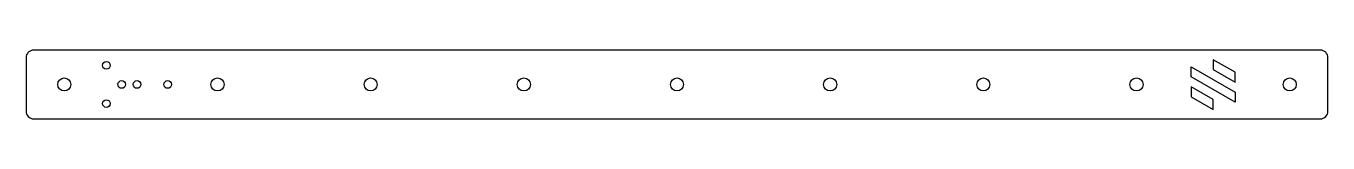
# Model space of a CAD drawing. Header units: millimetres. Extents: x -7 to 333, y 24 to 42.
import ezdxf

# ---------------------------------------------------------------- set-up
doc = ezdxf.new("R2010")
doc.units = ezdxf.units.MM
doc.layers.get('0').update_dxf_attribs({"linetype": 'CONTINUOUS'})

msp = doc.modelspace()

# ---------------------------------------------------------------- linework, layer by layer
for p, q in [((331, 42.11), (-5, 42.11)), ((-7, 40.11), (-7, 26.11)), ((297.26, 35.12), (297.26, 37.72)), ((297.26, 37.72), (308.74, 31.09)), ((333, 26.11), (333, 40.11)), ((308.74, 28.5), (297.26, 35.12)), ((308.74, 31.09), (308.74, 28.5)), ((-5, 24.11), (331, 24.11))]:
    msp.add_line(p, q)
for points in [[(303, 39.6), (303, 37), (308.74, 33.69), (308.74, 36.29)], [(297.26, 32.52), (297.26, 29.92), (303, 26.61), (303, 29.21)]]:
    msp.add_lwpolyline(points, close=True)
for centre, radius in [((14, 38.11), 1), ((3, 33.11), 1.7), ((18, 33.11), 1), ((22, 33.11), 1), ((30, 33.11), 1), ((43, 33.11), 1.7), ((83, 33.11), 1.7), ((123, 33.11), 1.7), ((163, 33.11), 1.7), ((203, 33.11), 1.7), ((243, 33.11), 1.7), ((283, 33.11), 1.7), ((323, 33.11), 1.7), ((14, 28.11), 1)]:
    msp.add_circle(centre, radius)
for centre, start, end in [((-5, 40.11), 90, 180), ((331, 40.11), 0, 90), ((-5, 26.11), 180, 270), ((331, 26.11), 270, 360)]:
    msp.add_arc(centre, 2, start, end)

doc.saveas('drawing.dxf')
